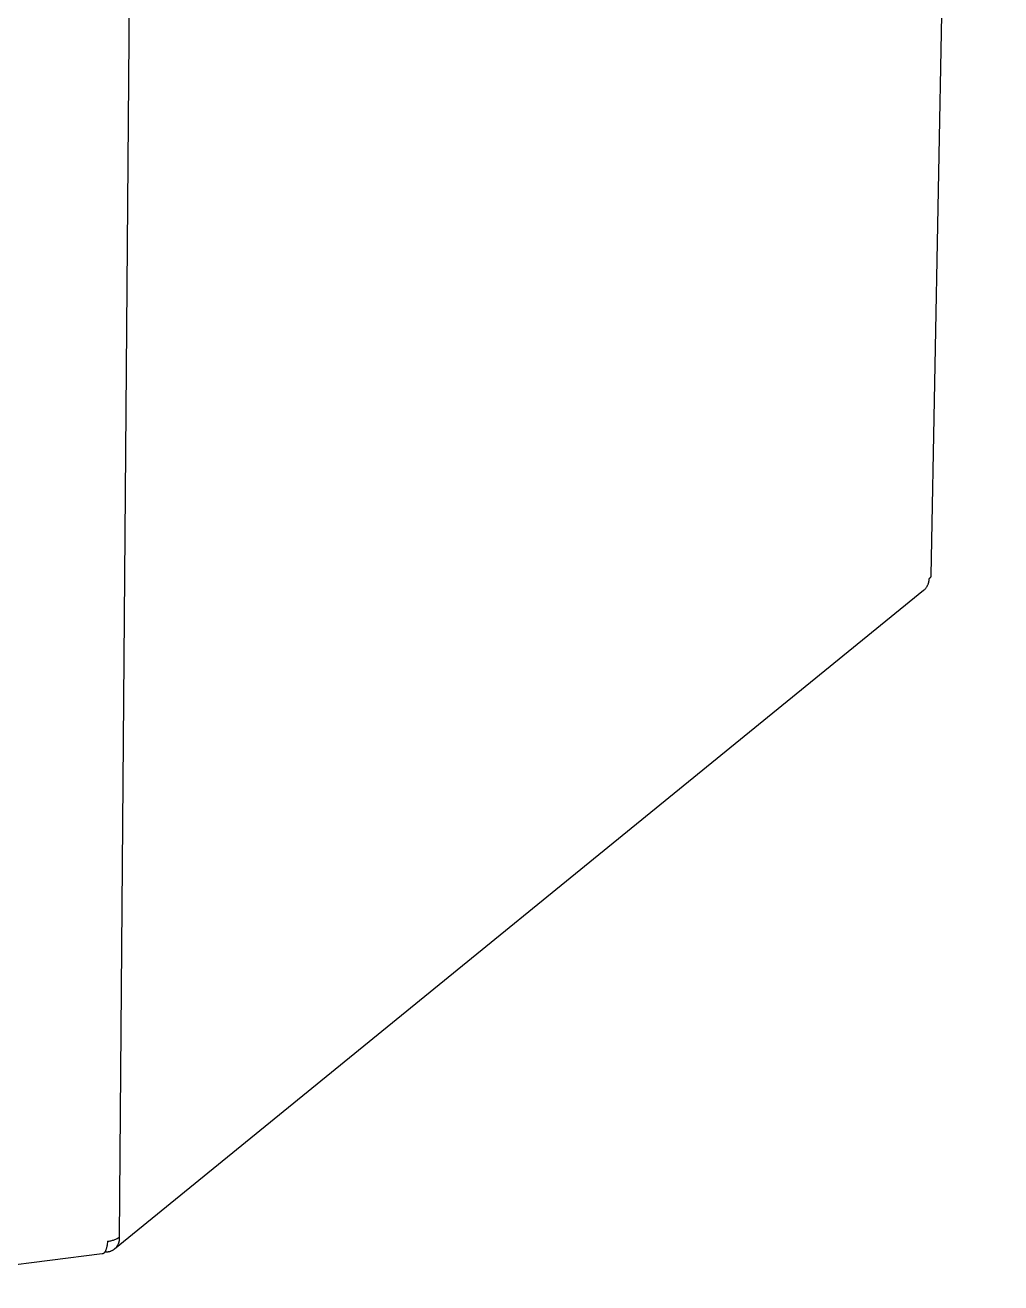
# Model space of a CAD drawing. Header units: millimetres. Extents: x 974 to 5700, y -47 to 3256.
# Drawn here: x 2634.6 to 2822.3, y 454.1 to 695.8 of the extents above; entities that cross this region are included whole.
import ezdxf

# ---------------------------------------------------------------- set-up
doc = ezdxf.new("R2010")
doc.units = ezdxf.units.MM
doc.header["$MEASUREMENT"] = 0
doc.layers.add('Domyslna', color=7, linetype='Continuous', true_color=0x000000)
doc.layers.add('Utwórz2D linie widoczne', color=7, linetype='Continuous', true_color=0x000000)

msp = doc.modelspace()

# ---------------------------------------------------------------- linework, layer by layer
at = {"layer": 'Domyslna'}
msp.add_line((2652.76, 462.85), (2658.97, 1238.31), dxfattribs=at)
at = {"layer": 'Utwórz2D linie widoczne'}
for p, q in [((2822.26, 1312.18), (2808.82, 590.01)), ((2808.82, 589.99), (2808.81, 589.96)), ((2808.82, 590.01), (2808.82, 589.99)), ((2807.76, 587.52), (2807.82, 587.6)), ((2807.82, 587.6), (2807.89, 587.69)), ((2807.89, 587.69), (2807.95, 587.77)), ((2807.95, 587.77), (2808.01, 587.86)), ((2808.01, 587.86), (2808.06, 587.95)), ((2808.06, 587.95), (2808.11, 588.04)), ((2808.11, 588.04), (2808.16, 588.13)), ((2808.16, 588.13), (2808.21, 588.23)), ((2808.21, 588.23), (2808.25, 588.32)), ((2808.25, 588.32), (2808.29, 588.42)), ((2808.29, 588.42), (2808.32, 588.52)), ((2808.32, 588.52), (2808.36, 588.62)), ((2808.36, 588.62), (2808.38, 588.72)), ((2808.38, 588.72), (2808.41, 588.82)), ((2808.41, 588.82), (2808.43, 588.93)), ((2808.43, 588.93), (2808.45, 589.03)), ((2808.45, 589.03), (2808.46, 589.13)), ((2808.46, 589.13), (2808.48, 589.24)), ((2808.48, 589.34), (2808.49, 589.45)), ((2808.48, 589.24), (2808.48, 589.34)), ((2808.51, 589.46), (2808.49, 589.45)), ((2808.53, 589.48), (2808.51, 589.46)), ((2808.55, 589.49), (2808.53, 589.48)), ((2808.57, 589.51), (2808.55, 589.49)), ((2808.59, 589.53), (2808.57, 589.51)), ((2808.61, 589.55), (2808.59, 589.53)), ((2808.63, 589.57), (2808.61, 589.55)), ((2808.64, 589.59), (2808.63, 589.57)), ((2808.66, 589.61), (2808.64, 589.59)), ((2808.67, 589.63), (2808.66, 589.61)), ((2808.69, 589.65), (2808.67, 589.63)), ((2808.7, 589.67), (2808.69, 589.65)), ((2808.72, 589.69), (2808.7, 589.67)), ((2808.73, 589.71), (2808.72, 589.69)), ((2808.74, 589.74), (2808.73, 589.71)), ((2808.75, 589.76), (2808.74, 589.74)), ((2808.76, 589.78), (2808.75, 589.76)), ((2808.77, 589.81), (2808.76, 589.78)), ((2808.78, 589.83), (2808.77, 589.81)), ((2808.79, 589.86), (2808.78, 589.83)), ((2808.8, 589.88), (2808.79, 589.86)), ((2808.81, 589.93), (2808.8, 589.91)), ((2808.8, 589.91), (2808.8, 589.88)), ((2808.81, 589.96), (2808.81, 589.93)), ((2807.38, 587.15), (2651.8, 460.56)), ((2807.38, 587.15), (2807.46, 587.22)), ((2807.46, 587.22), (2807.54, 587.29)), ((2807.54, 587.29), (2807.62, 587.37)), ((2807.62, 587.37), (2807.69, 587.44)), ((2807.69, 587.44), (2807.76, 587.52)), ((2650.46, 462.05), (2650.44, 461.79)), ((2650.46, 462.05), (2650.63, 462.07)), ((2650.63, 462.07), (2650.79, 462.09)), ((2650.79, 462.09), (2650.95, 462.12)), ((2650.95, 462.12), (2651.11, 462.15)), ((2651.11, 462.15), (2651.27, 462.18)), ((2651.27, 462.18), (2651.43, 462.23)), ((2651.43, 462.23), (2651.59, 462.28)), ((2651.59, 462.28), (2651.74, 462.33)), ((2651.74, 462.33), (2651.89, 462.39)), ((2651.89, 462.39), (2652.05, 462.45)), ((2652.05, 462.45), (2652.19, 462.52)), ((2652.19, 462.52), (2652.34, 462.6)), ((2652.34, 462.6), (2652.48, 462.68)), ((2652.48, 462.68), (2652.62, 462.76)), ((2652.62, 462.76), (2652.76, 462.85)), ((2652.65, 461.79), (2652.67, 461.88)), ((2652.67, 461.88), (2652.7, 461.97)), ((2652.7, 461.97), (2652.72, 462.05)), ((2652.72, 462.05), (2652.73, 462.14)), ((2652.73, 462.14), (2652.75, 462.23)), ((2652.75, 462.23), (2652.76, 462.32)), ((2652.77, 462.76), (2652.76, 462.85)), ((2652.76, 462.32), (2652.77, 462.4)), ((2652.77, 462.67), (2652.77, 462.76)), ((2652.77, 462.58), (2652.77, 462.67)), ((2652.77, 462.49), (2652.77, 462.58)), ((2652.77, 462.4), (2652.77, 462.49)), ((2649.45, 459.6), (2605.43, 454.05)), ((2649.46, 459.61), (2649.45, 459.6)), ((2649.48, 459.61), (2649.46, 459.61)), ((2649.49, 459.61), (2649.48, 459.61)), ((2649.5, 459.61), (2649.49, 459.61)), ((2649.52, 459.62), (2649.5, 459.61)), ((2649.53, 459.62), (2649.52, 459.62)), ((2649.54, 459.62), (2649.53, 459.62)), ((2649.55, 459.63), (2649.54, 459.62)), ((2649.57, 459.63), (2649.55, 459.63)), ((2649.58, 459.64), (2649.57, 459.63)), ((2649.59, 459.64), (2649.58, 459.64)), ((2649.6, 459.65), (2649.59, 459.64)), ((2649.61, 459.65), (2649.6, 459.65)), ((2649.62, 459.66), (2649.61, 459.65)), ((2649.64, 459.66), (2649.62, 459.66)), ((2649.65, 459.67), (2649.64, 459.66)), ((2649.66, 459.68), (2649.65, 459.67)), ((2649.67, 459.68), (2649.66, 459.68)), ((2649.68, 459.69), (2649.67, 459.68)), ((2649.69, 459.7), (2649.68, 459.69)), ((2649.7, 459.71), (2649.69, 459.7)), ((2649.71, 459.71), (2649.7, 459.71)), ((2649.73, 459.73), (2649.71, 459.71)), ((2649.75, 459.75), (2649.73, 459.73)), ((2649.77, 459.77), (2649.75, 459.75)), ((2649.79, 459.78), (2649.77, 459.77)), ((2649.81, 459.8), (2649.79, 459.78)), ((2649.82, 459.82), (2649.81, 459.8)), ((2649.83, 459.83), (2649.82, 459.82)), ((2649.86, 459.86), (2649.83, 459.83)), ((2649.88, 459.89), (2649.86, 459.86)), ((2649.9, 459.92), (2649.88, 459.89)), ((2649.93, 459.95), (2649.9, 459.92)), ((2649.95, 459.98), (2649.93, 459.95)), ((2649.97, 460.01), (2649.95, 459.98)), ((2649.96, 460.01), (2650.05, 460)), ((2649.98, 460.04), (2649.97, 460.01)), ((2650, 460.07), (2649.98, 460.04)), ((2650.02, 460.1), (2650, 460.07)), ((2650.04, 460.14), (2650.02, 460.1)), ((2650.05, 460.17), (2650.04, 460.14)), ((2650.09, 460.24), (2650.05, 460.17)), ((2650.05, 460), (2650.14, 460)), ((2650.11, 460.31), (2650.09, 460.24)), ((2650.15, 460.4), (2650.11, 460.31)), ((2650.14, 460), (2650.23, 460)), ((2650.18, 460.5), (2650.15, 460.4)), ((2650.22, 460.59), (2650.18, 460.5)), ((2650.24, 460.69), (2650.22, 460.59)), ((2650.23, 460), (2650.32, 460)), ((2650.27, 460.78), (2650.24, 460.69)), ((2650.29, 460.88), (2650.27, 460.78)), ((2650.32, 460.98), (2650.29, 460.88)), ((2650.34, 461.08), (2650.32, 460.98)), ((2650.32, 460), (2650.41, 460.01)), ((2650.38, 461.3), (2650.34, 461.08)), ((2650.41, 461.53), (2650.38, 461.3)), ((2650.44, 461.79), (2650.41, 461.53)), ((2650.41, 460.01), (2650.5, 460.02)), ((2650.5, 460.02), (2650.59, 460.03)), ((2650.59, 460.03), (2650.67, 460.05)), ((2650.67, 460.05), (2650.76, 460.07)), ((2650.76, 460.07), (2650.85, 460.09)), ((2650.85, 460.09), (2650.93, 460.11)), ((2650.93, 460.11), (2651.02, 460.14)), ((2651.02, 460.14), (2651.1, 460.17)), ((2651.1, 460.17), (2651.19, 460.2)), ((2651.19, 460.2), (2651.27, 460.24)), ((2651.27, 460.24), (2651.35, 460.28)), ((2651.35, 460.28), (2651.43, 460.32)), ((2651.43, 460.32), (2651.5, 460.36)), ((2651.5, 460.36), (2651.58, 460.41)), ((2651.58, 460.41), (2651.65, 460.46)), ((2651.65, 460.46), (2651.73, 460.51)), ((2651.73, 460.51), (2651.8, 460.57)), ((2651.8, 460.57), (2651.86, 460.62)), ((2651.86, 460.62), (2651.93, 460.68)), ((2651.93, 460.68), (2652, 460.74)), ((2652, 460.74), (2652.06, 460.81)), ((2652.06, 460.81), (2652.12, 460.87)), ((2652.12, 460.87), (2652.18, 460.94)), ((2652.18, 460.94), (2652.23, 461.01)), ((2652.23, 461.01), (2652.29, 461.08)), ((2652.29, 461.08), (2652.34, 461.15)), ((2652.34, 461.15), (2652.39, 461.23)), ((2652.39, 461.23), (2652.43, 461.31)), ((2652.43, 461.31), (2652.47, 461.38)), ((2652.47, 461.38), (2652.51, 461.46)), ((2652.51, 461.46), (2652.55, 461.54)), ((2652.55, 461.54), (2652.59, 461.63)), ((2652.59, 461.63), (2652.62, 461.71)), ((2652.62, 461.71), (2652.65, 461.79))]:
    msp.add_line(p, q, dxfattribs=at)

doc.saveas('drawing.dxf')
